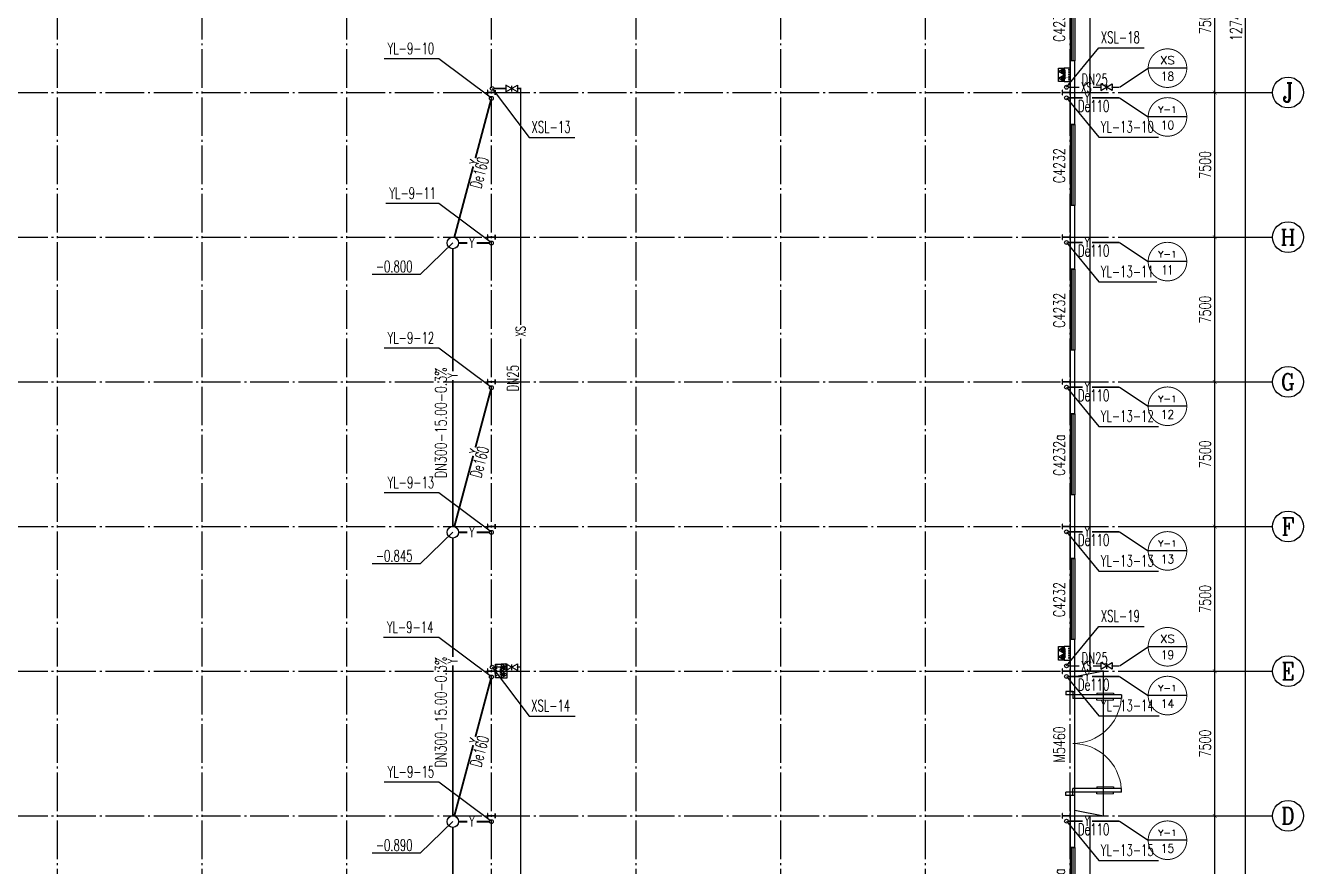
# Model space of a CAD drawing. Header units: millimetres. Extents: x 418304 to 847498, y 48187 to 111456.
# Drawn here: x 421532.4 to 421598.6, y 54666.9 to 54710.5 of the extents above; entities that cross this region are included whole.
import ezdxf
from ezdxf.enums import TextEntityAlignment as Align

# ---------------------------------------------------------------- set-up
doc = ezdxf.new("R2010")
doc.units = ezdxf.units.MM
doc.header["$LTSCALE"] = 1000
doc.linetypes.add('DOTE', pattern=[2.42, 2, -0.2, 0.02, -0.2])
for name, color, linetype in [('AXIS', 3, 'Continuous'), ('AXIS_TEXT', 7, 'Continuous'), ('COLUMN', 2, 'Continuous'), ('DIM_消防', 3, 'Continuous'), ('DIM_雨水', 3, 'Continuous'), ('DOTE', 8, 'DOTE'), ('EQUIP_消防', 7, 'Continuous'), ('PIPE-消防', 1, 'Continuous'), ('PIPE-雨水', 4, 'Continuous'), ('TEXT_消防', 7, 'Continuous'), ('TEXT_雨水', 7, 'Continuous'), ('TWT_LEAD', 3, 'Continuous'), ('TWT_TEXT', 7, 'Continuous'), ('VALVE_消防', 7, 'Continuous'), ('VPIPE-消防', 1, 'Continuous'), ('VPIPE-雨水', 4, 'Continuous'), ('WALL-PARAPET', 6, 'Continuous'), ('WELL_雨水', 4, 'Continuous'), ('WINDOW', 4, 'Continuous'), ('WINDOW_TEXT', 7, 'Continuous')]:
    doc.layers.add(name, color=color, linetype=linetype)
doc.styles.add('_TCH_AXIS', font='COMPLEX', dxfattribs={"bigfont": 'GBCBIG'})
doc.styles.add('_TCH_DIM', font='SIMPLEX', dxfattribs={"bigfont": 'GBCBIG'})
doc.styles.add('_TCH_DIM_T3', font='SIMPLEX', dxfattribs={"width": 0.705882, "bigfont": 'GBCBIG'})
doc.styles.add('_TCH_WINDOW', font='SIMPLEX', dxfattribs={"height": 3.5, "bigfont": 'GBCBIG'})
doc.styles.add('_TWT_CIRCLE', font='COMPLEX', dxfattribs={"width": 1.1, "height": 3, "bigfont": 'HZTXT'})
doc.styles.add('_TWT_PIPEDN', font='SIMPLEX', dxfattribs={"width": 0.8, "height": 3, "bigfont": 'HZTXT'})
doc.styles.add('_TWT_PIPETEXT', font='SIMPLEX', dxfattribs={"width": 0.8, "height": 3.5, "bigfont": 'HZTXT'})
doc.styles.add('_TWT_SERIAL', font='COMPLEX', dxfattribs={"width": 0.8, "height": 3, "bigfont": 'HZTXT'})
doc.styles.add('COMPLEX', font='COMPLEX')
doc.dimstyles.new('_TCH_ARCH&&200', dxfattribs={"dimtxt": 595, "dimasz": 200, "dimexe": 500, "dimexo": 600, "dimgap": 200, "dimtad": 1, "dimdec": 0, "dimzin": 0, "dimdsep": 46, "dimtxsty": '_TCH_DIM_T3', "dimblk": 'ARCHTICK', "dimcen": 0.09, "dimclrt": 7, "dimazin": 2, "dimtfac": 1, "dimtdec": 0, "dimtix": 1, "dimtmove": 2, "dimatfit": 3, "dimfxl": 0, "dimtolj": 1, "dimtzin": 0, "dimarcsym": 0})

# ---------------------------------------------------------------- blocks, each defined once
blk = doc.blocks.new('A$C797E1D2B')
at = {"layer": 'COLUMN'}
h = blk.add_hatch(color=256, dxfattribs=at)
h.paths.add_polyline_path([(125, 400), (250, 400), (250, 388), (130, 388), (130, 200), (125, 200)])
h.paths.add_polyline_path([(0, 400), (125, 400), (125, 200), (120, 200), (120, 388), (0, 388)])
h.paths.add_polyline_path([(0, 12), (120, 12), (120, 200), (125, 200), (125, 0), (0, 0)])
h.paths.add_polyline_path([(125, 200), (130, 200), (130, 12), (250, 12), (250, 0), (125, 0)])
blk.add_lwpolyline([(250, 0), (250, 12), (130, 12), (130, 388), (250, 388), (250, 400), (0, 400), (0, 388), (120, 388), (120, 12), (0, 12), (0, 0)], close=True, dxfattribs=at)
blk = doc.blocks.new('消防软管卷盘')
blk.add_lwpolyline([(4963954, 151899), (4963954, 150312), (4964641, 150312), (4964641, 151899)], close=True)
for points, const_width in [([(4964134, 151704), (4964482, 151704)], 1), ([(4964134, 151566), (4964482, 151566)], 1), ([(4964134, 151428), (4964482, 151428)], 1), ([(4964134, 151290), (4964482, 151290)], 1), ([(4964134, 151152), (4964482, 151152)], 1), ([(4964134, 151014), (4964482, 151014)], 0.1), ([(4964134, 150876), (4964482, 150876)], 1), ([(4964134, 150738), (4964482, 150738)], 1), ([(4964150, 150600), (4964499, 150600)], 1), ([(4964150, 150462), (4964499, 150462)], 1)]:
    blk.add_lwpolyline(points, dxfattribs=dict(const_width=const_width))
for centre, start, end in [((4964134, 151636), 90, 270), ((4964134, 151360), 90, 270), ((4964134, 151084), 90, 270), ((4964134, 150808), 90, 270), ((4964150, 150532), 90, 270), ((4964482, 151498), 270, 90), ((4964482, 151222), 270, 90), ((4964482, 150946), 270, 90), ((4964499, 150670), 270, 90)]:
    blk.add_arc(centre, 69, start, end)
blk = doc.blocks.new('$TwtSys$00000546')
h = blk.add_hatch()
h.set_pattern_fill('ANSI31', color=256, scale=200, style=0)
h.set_pattern_definition([(45, (-38543.802, -6670.83), (-17.67767, 17.67767), [])])
h.paths.add_polyline_path([(-65, 174), (65, 174), (65, 44), (-65, 44)])
for points in [[(0, 344), (-198, 0), (198, 0)], [(-65, 174), (65, 174), (65, 44), (-65, 44)]]:
    blk.add_lwpolyline(points, close=True)
blk = doc.blocks.new('92623')
blk.add_lwpolyline([(8910066, 83014), (8909273, 83014), (8909273, 82670), (8910066, 82670)], close=True)
at = {"xscale": -0.5, "yscale": 0.5, "zscale": 0.5, "rotation": 89.99999999998747}
blk.add_blockref('消防软管卷盘', (8985223, 2565334), dxfattribs=at)
at = {"layer": 'EQUIP_消防', "color": 8, "rotation": 180}
for p in [(8909471, 83014), (8909868, 83014)]:
    blk.add_blockref('$TwtSys$00000546', p, dxfattribs=at)
blk = doc.blocks.new('_AXISO')
blk.add_circle((0, 0), 0.5)
at = {"layer": 'AXIS_TEXT', "style": 'COMPLEX', "width": 1.041667}
blk.add_attdef('A', text='', height=0.56, dxfattribs=at).set_placement((-0.25, -0.28), (0.25, -0.28), align=Align.FIT)
blk = doc.blocks.new('_ArchTick')
at = {"color": 0, "linetype": 'ByBlock', "const_width": 0.15}
blk.add_lwpolyline([(-0.5, -0.5), (0.5, 0.5)], dxfattribs=at)
blk = doc.blocks.new('*D316')
at = {"layer": 'AXIS', "color": 0, "lineweight": -2}
for p, q in [((553078, 190694), (559578, 190694)), ((559078, 63214), (559078, 190694)), ((553078, 63214), (559578, 63214))]:
    blk.add_line(p, q, dxfattribs=at)
at = {"layer": 'Defpoints', "color": 0}
for p in [(552478, 190694), (559078, 190694), (552478, 63214)]:
    blk.add_point(p, dxfattribs=at)
at = {"layer": 'AXIS', "color": 0, "lineweight": -2, "xscale": 200, "yscale": 200, "zscale": 200}
for p, rotation in [((559078, 190694), 90), ((559078, 63214), 270)]:
    blk.add_blockref('_ArchTick', p, dxfattribs=dict(at, rotation=rotation))
at = {"layer": 'AXIS', "color": 7, "insert": (558581, 126954), "char_height": 595, "attachment_point": 5, "rotation": 90, "style": '_TCH_DIM_T3'}
blk.add_mtext('\\A1;127480', dxfattribs=at)
blk = doc.blocks.new('*D320')
at = {"layer": 'AXIS', "color": 0, "lineweight": -2}
for p, q in [((553078, 85704), (557978, 85704)), ((557478, 78204), (557478, 85704)), ((553078, 78204), (557978, 78204))]:
    blk.add_line(p, q, dxfattribs=at)
at = {"layer": 'Defpoints', "color": 0}
for p in [(552478, 85704), (557478, 85704), (552478, 78204)]:
    blk.add_point(p, dxfattribs=at)
at = {"layer": 'AXIS', "color": 0, "lineweight": -2, "xscale": 200, "yscale": 200, "zscale": 200}
for p, rotation in [((557478, 85704), 90), ((557478, 78204), 270)]:
    blk.add_blockref('_ArchTick', p, dxfattribs=dict(at, rotation=rotation))
at = {"layer": 'AXIS', "color": 7, "insert": (556981, 81954), "char_height": 595, "attachment_point": 5, "rotation": 90, "style": '_TCH_DIM_T3'}
blk.add_mtext('\\A1;7500', dxfattribs=at)
blk = doc.blocks.new('*D321')
at = {"layer": 'AXIS', "color": 0, "lineweight": -2}
for p, q in [((553078, 93204), (557978, 93204)), ((557478, 85704), (557478, 93204)), ((553078, 85704), (557978, 85704))]:
    blk.add_line(p, q, dxfattribs=at)
at = {"layer": 'Defpoints', "color": 0}
for p in [(552478, 93204), (557478, 93204), (552478, 85704)]:
    blk.add_point(p, dxfattribs=at)
at = {"layer": 'AXIS', "color": 0, "lineweight": -2, "xscale": 200, "yscale": 200, "zscale": 200}
for p, rotation in [((557478, 93204), 90), ((557478, 85704), 270)]:
    blk.add_blockref('_ArchTick', p, dxfattribs=dict(at, rotation=rotation))
at = {"layer": 'AXIS', "color": 7, "insert": (556981, 89454), "char_height": 595, "attachment_point": 5, "rotation": 90, "style": '_TCH_DIM_T3'}
blk.add_mtext('\\A1;7500', dxfattribs=at)
blk = doc.blocks.new('*D322')
at = {"layer": 'AXIS', "color": 0, "lineweight": -2}
for p, q in [((553078, 100704), (557978, 100704)), ((557478, 93204), (557478, 100704)), ((553078, 93204), (557978, 93204))]:
    blk.add_line(p, q, dxfattribs=at)
at = {"layer": 'Defpoints', "color": 0}
for p in [(552478, 100704), (557478, 100704), (552478, 93204)]:
    blk.add_point(p, dxfattribs=at)
at = {"layer": 'AXIS', "color": 0, "lineweight": -2, "xscale": 200, "yscale": 200, "zscale": 200}
for p, rotation in [((557478, 100704), 90), ((557478, 93204), 270)]:
    blk.add_blockref('_ArchTick', p, dxfattribs=dict(at, rotation=rotation))
at = {"layer": 'AXIS', "color": 7, "insert": (556981, 96954), "char_height": 595, "attachment_point": 5, "rotation": 90, "style": '_TCH_DIM_T3'}
blk.add_mtext('\\A1;7500', dxfattribs=at)
blk = doc.blocks.new('*D323')
at = {"layer": 'AXIS', "color": 0, "lineweight": -2}
for p, q in [((553078, 108204), (557978, 108204)), ((557478, 100704), (557478, 108204)), ((553078, 100704), (557978, 100704))]:
    blk.add_line(p, q, dxfattribs=at)
at = {"layer": 'Defpoints', "color": 0}
for p in [(552478, 108204), (557478, 108204), (552478, 100704)]:
    blk.add_point(p, dxfattribs=at)
at = {"layer": 'AXIS', "color": 0, "lineweight": -2, "xscale": 200, "yscale": 200, "zscale": 200}
for p, rotation in [((557478, 108204), 90), ((557478, 100704), 270)]:
    blk.add_blockref('_ArchTick', p, dxfattribs=dict(at, rotation=rotation))
at = {"layer": 'AXIS', "color": 7, "insert": (556981, 104454), "char_height": 595, "attachment_point": 5, "rotation": 90, "style": '_TCH_DIM_T3'}
blk.add_mtext('\\A1;7500', dxfattribs=at)
blk = doc.blocks.new('*D324')
at = {"layer": 'AXIS', "color": 0, "lineweight": -2}
for p, q in [((553078, 115704), (557978, 115704)), ((557478, 108204), (557478, 115704)), ((553078, 108204), (557978, 108204))]:
    blk.add_line(p, q, dxfattribs=at)
at = {"layer": 'Defpoints', "color": 0}
for p in [(552478, 115704), (557478, 115704), (552478, 108204)]:
    blk.add_point(p, dxfattribs=at)
at = {"layer": 'AXIS', "color": 0, "lineweight": -2, "xscale": 200, "yscale": 200, "zscale": 200}
for p, rotation in [((557478, 115704), 90), ((557478, 108204), 270)]:
    blk.add_blockref('_ArchTick', p, dxfattribs=dict(at, rotation=rotation))
at = {"layer": 'AXIS', "color": 7, "insert": (556981, 111954), "char_height": 595, "attachment_point": 5, "rotation": 90, "style": '_TCH_DIM_T3'}
blk.add_mtext('\\A1;7500', dxfattribs=at)
blk = doc.blocks.new('*D325')
at = {"layer": 'AXIS', "color": 0, "lineweight": -2}
for p, q in [((553078, 123204), (557978, 123204)), ((557478, 115704), (557478, 123204)), ((553078, 115704), (557978, 115704))]:
    blk.add_line(p, q, dxfattribs=at)
at = {"layer": 'Defpoints', "color": 0}
for p in [(552478, 123204), (557478, 123204), (552478, 115704)]:
    blk.add_point(p, dxfattribs=at)
at = {"layer": 'AXIS', "color": 0, "lineweight": -2, "xscale": 200, "yscale": 200, "zscale": 200}
for p, rotation in [((557478, 123204), 90), ((557478, 115704), 270)]:
    blk.add_blockref('_ArchTick', p, dxfattribs=dict(at, rotation=rotation))
at = {"layer": 'AXIS', "color": 7, "insert": (556981, 119454), "char_height": 595, "attachment_point": 5, "rotation": 90, "style": '_TCH_DIM_T3'}
blk.add_mtext('\\A1;7500', dxfattribs=at)
blk = doc.blocks.new('*D326')
at = {"layer": 'AXIS', "color": 0, "lineweight": -2}
for p, q in [((553078, 130704), (557978, 130704)), ((557478, 123204), (557478, 130704)), ((553078, 123204), (557978, 123204))]:
    blk.add_line(p, q, dxfattribs=at)
at = {"layer": 'Defpoints', "color": 0}
for p in [(552478, 130704), (557478, 130704), (552478, 123204)]:
    blk.add_point(p, dxfattribs=at)
at = {"layer": 'AXIS', "color": 0, "lineweight": -2, "xscale": 200, "yscale": 200, "zscale": 200}
for p, rotation in [((557478, 130704), 90), ((557478, 123204), 270)]:
    blk.add_blockref('_ArchTick', p, dxfattribs=dict(at, rotation=rotation))
at = {"layer": 'AXIS', "color": 7, "insert": (556981, 126954), "char_height": 595, "attachment_point": 5, "rotation": 90, "style": '_TCH_DIM_T3'}
blk.add_mtext('\\A1;7500', dxfattribs=at)
blk = doc.blocks.new('$DorLib2D$00000011')
at = {"lineweight": 13}
for p, q in [((-0.483, 0.396), (-0.483, 0.235)), ((-0.417, 0.396), (-0.417, 0.235)), ((0.417, 0.396), (0.417, 0.235)), ((0.483, 0.396), (0.483, 0.235))]:
    blk.add_line(p, q, dxfattribs=at)
for p, q in [((-0.483, 0.396), (-0.467, 0.396)), ((-0.467, 0.471), (-0.467, -0.062)), ((-0.467, 0.471), (-0.433, 0.471)), ((-0.433, 0.471), (-0.433, 0.004)), ((-0.417, 0.396), (-0.433, 0.396)), ((0.417, 0.396), (0.433, 0.396)), ((0.433, 0.471), (0.433, 0.004)), ((0.467, 0.471), (0.433, 0.471)), ((0.467, 0.471), (0.467, -0.062)), ((0.483, 0.396), (0.467, 0.396)), ((-0.483, 0.235), (-0.467, 0.235)), ((-0.417, 0.235), (-0.433, 0.235)), ((0.417, 0.235), (0.433, 0.235)), ((0.483, 0.235), (0.467, 0.235)), ((-0.5, 0.004), (-0.433, 0.004)), ((-0.5, 0.004), (-0.5, -0.062)), ((0.5, 0.004), (0.433, 0.004)), ((0.5, 0.004), (0.5, -0.062)), ((-0.5, -0.062), (-0.467, -0.062)), ((0.5, -0.062), (0.467, -0.062))]:
    blk.add_line(p, q)
for centre, start, end in [((-0.467, 0.004), 0, 85.904), ((0.467, 0.004), 94.096, 180)]:
    blk.add_arc(centre, 0.467, start, end, dxfattribs=at)
blk = doc.blocks.new('$TCHSYS$WIN2D')
for p, q in [((-0.5, 0.5), (0.5, 0.5)), ((-0.5, 0.5), (-0.5, -0.5)), ((0.5, 0.5), (0.5, -0.5)), ((0.5, 0.167), (-0.5, 0.167)), ((0.5, -0.167), (-0.5, -0.167)), ((-0.5, -0.5), (0.5, -0.5))]:
    blk.add_line(p, q)
blk = doc.blocks.new('$TwtSys$00000187')
blk.add_circle((0, 0, 0), 0.5)
blk = doc.blocks.new('$VALVE$00000296')
for points in [[(-125, 72), (-125, -72), (125, 72), (125, -72), (-125, 72)], [(0, 60), (0, -64)]]:
    blk.add_lwpolyline(points)
for p in [(-125, 0), (125, 0)]:
    blk.add_point(p)
blk = doc.blocks.new('234255')
at = {"layer": 'PIPE-消防', "linetype": 'Continuous'}
for points in [[(521491.3, 123413.1), (521491.3, 123448.1), (521526.3, 123448.1)], [(521491.3, 123413.1), (521526.3, 123413.1), (521526.3, 123448.1)]]:
    blk.add_hatch(color=256, dxfattribs=at).paths.add_polyline_path(points)
at = {"color": 8, "ltscale": 0.5}
for p, q in [((551718.1, 93203.9), (550218.1, 92903.9)), ((550218.1, 86003.9), (551718.1, 85703.9))]:
    blk.add_line(p, q, dxfattribs=at)
for points in [[(551018.1, 93203.9), (551018.1, 160703.9)], [(550218.1, 85703.9), (551718.1, 85703.9), (551718.1, 93203.9), (550218.1, 93203.9)], [(542478.1, 62413.9), (551018.1, 62413.9), (551018.1, 85703.9)]]:
    blk.add_lwpolyline(points, dxfattribs=at)
at = {"layer": 'AXIS'}
for p, q in [((552478.1, 123203.9), (560478.1, 123203.9)), ((552478.1, 115703.9), (560478.1, 115703.9)), ((552478.1, 108203.9), (560478.1, 108203.9)), ((552478.1, 100703.9), (560478.1, 100703.9)), ((552478.1, 93203.9), (560478.1, 93203.9)), ((552478.1, 85703.9), (560478.1, 85703.9))]:
    blk.add_line(p, q, dxfattribs=at)
at = {"layer": 'DIM_消防'}
for p, q in [((549794.9, 123479.1), (551477.4, 125522.8, 3000)), ((551477.4, 125522.8, 3000), (553822.9, 125522.8, 3000)), ((552535.3, 123479.1), (554029.8, 124468.6)), ((556029.8, 124468.6), (554029.8, 124468.6)), ((520019, 123413.1), (521943.3, 120878.3)), ((552535.3, 122928.7), (554029.8, 121939.2)), ((556029.8, 121939.2), (554029.8, 121939.2)), ((521943.3, 120878.3), (524306.5, 120878.3)), ((552535.3, 115428.7), (554029.8, 114439.2)), ((556029.8, 114439.2), (554029.8, 114439.2)), ((552535.3, 107928.7), (554029.8, 106939.2)), ((556029.8, 106939.2), (554029.8, 106939.2)), ((552535.3, 100428.7), (554029.8, 99439.2)), ((556029.8, 99439.2), (554029.8, 99439.2)), ((549794.9, 93479.1), (551477.4, 95522.8, 3000)), ((551477.4, 95522.8, 3000), (553822.9, 95522.8, 3000)), ((552535.3, 93479.1), (554029.8, 94468.6)), ((556029.8, 94468.6), (554029.8, 94468.6)), ((520019, 93413.1), (521943.3, 90878.3)), ((552535.3, 92928.7), (554029.8, 91939.2)), ((556029.8, 91939.2), (554029.8, 91939.2)), ((521943.3, 90878.3), (524324.2, 90878.3)), ((552535.3, 85428.7), (554029.8, 84439.2)), ((556029.8, 84439.2), (554029.8, 84439.2))]:
    blk.add_line(p, q, dxfattribs=at)
at = {"layer": 'DIM_消防', "const_width": 50}
for points in [[(556029.8, 124468.6, 1), (554029.8, 124468.6, 1)], [(556029.8, 121939.2, 1), (554029.8, 121939.2, 1)], [(556029.8, 114439.2, 1), (554029.8, 114439.2, 1)], [(556029.8, 106939.2, 1), (554029.8, 106939.2, 1)], [(556029.8, 99439.2, 1), (554029.8, 99439.2, 1)], [(556029.8, 94468.6, 1), (554029.8, 94468.6, 1)], [(556029.8, 91939.2, 1), (554029.8, 91939.2, 1)], [(556029.8, 84439.2, 1), (554029.8, 84439.2, 1)]]:
    blk.add_lwpolyline(points, format="xyb", close=True, dxfattribs=at)
at = {"layer": 'DIM_雨水'}
for p, q in [((517247.7, 124947.6), (514415.9, 124947.6)), ((519978.1, 122903.9, 3000), (517247.7, 124947.6)), ((549794.9, 122928.7), (551477.4, 120885)), ((551477.4, 120885), (554565.6, 120885)), ((517247.7, 117447.6), (514506.8, 117447.6)), ((519978.1, 115403.9, 3000), (517247.7, 117447.6)), ((549794.9, 115428.7), (551477.4, 113385)), ((551477.4, 113385), (554473.8, 113385)), ((517247.7, 109947.6), (514415.9, 109947.6)), ((519978.1, 107903.9, 3000), (517247.7, 109947.6)), ((549794.9, 107928.7), (551477.4, 105885)), ((551477.4, 105885), (554565.6, 105885)), ((517247.7, 102447.6), (514415.9, 102447.6)), ((519978.1, 100403.9, 3000), (517247.7, 102447.6)), ((549794.9, 100428.7), (551477.4, 98385)), ((551477.4, 98385), (554565.6, 98385)), ((517247.7, 94947.6), (514379.4, 94947.6)), ((519978.1, 92903.9, 3000), (517247.7, 94947.6)), ((549794.9, 92928.7), (551477.4, 90885)), ((551477.4, 90885), (554602.3, 90885)), ((517247.7, 87447.6), (514415.9, 87447.6)), ((519978.1, 85403.9, 3000), (517247.7, 87447.6)), ((549794.9, 85428.7), (551477.4, 83385)), ((551477.4, 83385), (554565.6, 83385))]:
    blk.add_line(p, q, dxfattribs=at)
at = {"layer": 'DOTE'}
for p, q in [((497478.1, 60953.9), (497478.1, 192953.9)), ((504978.1, 60953.9), (504978.1, 192953.9)), ((512478.1, 60953.9), (512478.1, 192953.9)), ((519978.1, 60953.9), (519978.1, 192953.9)), ((527478.1, 60953.9), (527478.1, 192953.9)), ((534978.1, 60953.9), (534978.1, 192953.9)), ((542478.1, 60953.9), (542478.1, 192953.9)), ((549978.1, 60953.9), (549978.1, 192953.9)), ((457478.1, 123203.9), (552478.1, 123203.9)), ((457478.1, 115703.9), (552478.1, 115703.9)), ((457478.1, 108203.9), (552478.1, 108203.9)), ((457478.1, 100703.9), (552478.1, 100703.9)), ((457478.1, 93203.9), (552478.1, 93203.9)), ((457478.1, 85703.9), (552478.1, 85703.9))]:
    blk.add_line(p, q, dxfattribs=at)
at = {"layer": 'PIPE-消防', "linetype": 'Continuous', "const_width": 70}
for points in [[(520119, 123413.1), (520728.4, 123413.1)], [(521328.4, 123413.1), (521491.3, 123413.1)], [(521491.3, 123413.1), (521491.3, 111159.6)], [(549894.9, 123479.1), (550453.9, 123479.1)], [(551172, 123479.1), (551566.8, 123479.1)], [(552166.8, 123479.1), (552518.5, 123479.1)], [(521491.3, 110441.5), (521491.3, 93413.1)], [(520119, 93413.1), (520728.4, 93413.1)], [(521328.4, 93413.1), (521491.3, 93413.1)], [(521491.3, 93413.1), (521491.3, 82267.9)], [(549894.9, 93479.1), (550453.9, 93479.1)], [(551172, 93479.1), (551566.8, 93479.1)], [(552166.8, 93479.1), (552518.5, 93479.1)]]:
    blk.add_lwpolyline(points, dxfattribs=at)
at = {"layer": 'PIPE-雨水', "linetype": 'Continuous', "const_width": 100}
for points in [[(519150.4, 119799.9), (519952.3, 122807.2)], [(549894.9, 122928.7), (550627.3, 122928.7)], [(551116.9, 122928.7), (552535.3, 122928.7)], [(518055.4, 115693.7), (519036, 119371)], [(549894.9, 115428.7), (550627.3, 115428.7)], [(551116.9, 115428.7), (552535.3, 115428.7)], [(517978.1, 115103.9), (517978.1, 108745.4)], [(517978.1, 108301.6), (517978.1, 100703.9)], [(519150.4, 104799.9), (519952.3, 107807.2)], [(549894.9, 107928.7), (550627.3, 107928.7)], [(551116.9, 107928.7), (552535.3, 107928.7)], [(518055.4, 100693.7), (519036, 104371)], [(517978.1, 100103.9), (517978.1, 93945.8)], [(549894.9, 100428.7), (550627.3, 100428.7)], [(551116.9, 100428.7), (552535.3, 100428.7)], [(517978.1, 93501.9), (517978.1, 85703.9)], [(519150.4, 89799.9), (519952.3, 92807.2)], [(549894.9, 92928.7), (550627.3, 92928.7)], [(551116.9, 92928.7), (552535.3, 92928.7)], [(518055.4, 85693.7), (519036, 89371)], [(549894.9, 85428.7), (550627.3, 85428.7)], [(551116.9, 85428.7), (552535.3, 85428.7)], [(517978.1, 85103.9), (517978.1, 78346.7)]]:
    blk.add_lwpolyline(points, dxfattribs=at)
at = {"layer": 'PIPE-雨水', "linetype": 'Continuous', "ltscale": 2, "const_width": 100}
for points in [[(518725.8, 115403.9), (518278.1, 115403.9)], [(519878.1, 115403.9), (519215.3, 115403.9)], [(518725.8, 100403.9), (518278.1, 100403.9)], [(519878.1, 100403.9), (519215.3, 100403.9)], [(518725.8, 85403.9), (518278.1, 85403.9)], [(519878.1, 85403.9), (519215.3, 85403.9)]]:
    blk.add_lwpolyline(points, dxfattribs=at)
at = {"layer": 'TWT_LEAD'}
for p, q in [((517978.1, 115403.9), (516286.5, 113765.3)), ((516286.5, 113765.3), (513804.6, 113765.3)), ((517978.1, 100403.9), (516286.5, 98765.3)), ((516286.5, 98765.3), (513804.6, 98765.3)), ((517978.1, 85403.9), (516286.5, 83765.3)), ((516286.5, 83765.3), (513804.6, 83765.3))]:
    blk.add_line(p, q, dxfattribs=at)
at = {"layer": 'VPIPE-消防', "linetype": 'Continuous'}
for centre in [(520019, 123413.1), (549794.9, 123479.1), (520019, 93413.1), (549794.9, 93479.1)]:
    blk.add_circle(centre, 100, dxfattribs=at)
at = {"layer": 'VPIPE-雨水', "linetype": 'Continuous'}
for centre in [(519978.1, 122903.9), (549794.9, 122928.7), (519978.1, 115403.9), (549794.9, 115428.7), (519978.1, 107903.9), (549794.9, 107928.7), (519978.1, 100403.9), (549794.9, 100428.7), (519978.1, 92903.9), (549794.9, 92928.7), (519978.1, 85403.9), (549794.9, 85428.7)]:
    blk.add_circle(centre, 100, dxfattribs=at)
at = {"layer": 'WALL-PARAPET'}
for p, q in [((550218.1, 124853.9), (549978.1, 124853.9)), ((549978.1, 124853.9), (549978.1, 121553.9)), ((550218.1, 121553.9), (550218.1, 124853.9)), ((549978.1, 121553.9), (550218.1, 121553.9)), ((550218.1, 117353.9), (549978.1, 117353.9)), ((549978.1, 117353.9), (549978.1, 114053.9)), ((550218.1, 114053.9), (550218.1, 117353.9)), ((549978.1, 114053.9), (550218.1, 114053.9)), ((550218.1, 109853.9), (549978.1, 109853.9)), ((549978.1, 109853.9), (549978.1, 106553.9)), ((550218.1, 106553.9), (550218.1, 109853.9)), ((549978.1, 106553.9), (550218.1, 106553.9)), ((550218.1, 102353.9), (549978.1, 102353.9)), ((549978.1, 102353.9), (549978.1, 99053.9)), ((550218.1, 99053.9), (550218.1, 102353.9)), ((549978.1, 99053.9), (550218.1, 99053.9)), ((550218.1, 94853.9), (549978.1, 94853.9)), ((549978.1, 94853.9), (549978.1, 92153.9)), ((550218.1, 92153.9), (550218.1, 94853.9)), ((549978.1, 92153.9), (550218.1, 92153.9)), ((550218.1, 86753.9), (549978.1, 86753.9)), ((549978.1, 86753.9), (549978.1, 84053.9)), ((550218.1, 84053.9), (550218.1, 86753.9)), ((549978.1, 84053.9), (550218.1, 84053.9))]:
    blk.add_line(p, q, dxfattribs=at)
at = {"layer": 'WINDOW'}
blk.add_line((550218.1, 86753.9), (550218.1, 92153.9), dxfattribs=at)
at = {"yscale": 0.882, "zscale": 0.882}
for p, xscale, rotation in [((476457.1, -7734203.3), -0.882, 270), ((476457.1, -7764203.3), -0.882, 270), ((593711.2, -7765119.4), 0.882, 90)]:
    blk.add_blockref('92623', p, dxfattribs=dict(at, xscale=xscale, rotation=rotation))
at = {"rotation": 270}
for p in [(519778.1, 123328.9), (549578.1, 123328.9), (519778.1, 115828.9), (549578.1, 115828.9), (519778.1, 108328.9), (549578.1, 108328.9), (519778.1, 100828.9), (549578.1, 100828.9), (519778.1, 93328.9), (549578.1, 93328.9), (519778.1, 85828.9), (549578.1, 85828.9)]:
    blk.add_blockref('A$C797E1D2B', p, dxfattribs=at)
at = {"layer": 'AXIS'}
ref = blk.add_blockref('_AXISO', (561278.1, 123203.9), dxfattribs=dict(at, xscale=1600, yscale=1600, zscale=1600))
ref.add_attrib('A', 'J', dxfattribs={"layer": 'AXIS_TEXT', "height": 992.1, "style": '_TCH_AXIS'}).set_placement((561018.3, 122707.8), (561538, 122707.8), align=Align.FIT)
ref = blk.add_blockref('_AXISO', (561278.1, 115703.9), dxfattribs=dict(at, xscale=1600, yscale=1600, zscale=1600))
ref.add_attrib('A', 'H', dxfattribs={"layer": 'AXIS_TEXT', "height": 811, "style": '_TCH_AXIS'}).set_placement((560891.9, 115298.4), (561664.3, 115298.4), align=Align.FIT)
ref = blk.add_blockref('_AXISO', (561278.1, 108203.9), dxfattribs=dict(at, xscale=1600, yscale=1600, zscale=1600))
ref.add_attrib('A', 'G', dxfattribs={"layer": 'AXIS_TEXT', "height": 850.4, "style": '_TCH_AXIS'}).set_placement((560913.7, 107778.7), (561642.6, 107778.7), align=Align.FIT)
ref = blk.add_blockref('_AXISO', (561278.1, 100703.9), dxfattribs=dict(at, xscale=1600, yscale=1600, zscale=1600))
ref.add_attrib('A', 'F', dxfattribs={"layer": 'AXIS_TEXT', "height": 890.9, "style": '_TCH_AXIS'}).set_placement((560938.7, 100258.4), (561617.5, 100258.4), align=Align.FIT)
ref = blk.add_blockref('_AXISO', (561278.1, 93203.9), dxfattribs=dict(at, xscale=1600, yscale=1600, zscale=1600))
ref.add_attrib('A', 'E', dxfattribs={"layer": 'AXIS_TEXT', "height": 890.9, "style": '_TCH_AXIS'}).set_placement((560938.7, 92758.4), (561617.5, 92758.4), align=Align.FIT)
ref = blk.add_blockref('_AXISO', (561278.1, 85703.9), dxfattribs=dict(at, xscale=1600, yscale=1600, zscale=1600))
ref.add_attrib('A', 'D', dxfattribs={"layer": 'AXIS_TEXT', "height": 870.5, "style": '_TCH_AXIS'}).set_placement((560925.8, 85268.6), (561630.5, 85268.6), align=Align.FIT)
at = {"layer": 'VALVE_消防', "yscale": 2.4, "zscale": 2.4}
for p, xscale in [((521028.4, 123413.1), 2.4), ((551866.8, 123479.1), -2.4), ((521028.4, 93413.1), 2.4), ((551866.8, 93479.1), -2.4)]:
    blk.add_blockref('$VALVE$00000296', p, dxfattribs=dict(at, xscale=xscale))
at = {"layer": 'WELL_雨水', "xscale": 600, "yscale": 600, "zscale": 600, "rotation": 90}
for p in [(517978.1, 115403.9), (517978.1, 100403.9), (517978.1, 85403.9)]:
    blk.add_blockref('$TwtSys$00000187', p, dxfattribs=at)
at = {"layer": 'WINDOW'}
ref = blk.add_blockref('$TCHSYS$WIN2D', (550098.1, 126953.9), dxfattribs=dict(at, xscale=-4200, yscale=-240, zscale=-4200, rotation=90))
ref.add_attrib('A', 'C4232a', (549715.8, 125823.9), dxfattribs={"layer": 'WINDOW_TEXT', "height": 595, "rotation": 90, "style": '_TCH_WINDOW', "width": 0.705882})
ref = blk.add_blockref('$TCHSYS$WIN2D', (550098.1, 119453.9), dxfattribs=dict(at, xscale=-4200, yscale=-240, zscale=-4200, rotation=90))
ref.add_attrib('A', 'C4232', (549715.8, 118503.9), dxfattribs={"layer": 'WINDOW_TEXT', "height": 595, "rotation": 90, "style": '_TCH_WINDOW', "width": 0.705882})
ref = blk.add_blockref('$TCHSYS$WIN2D', (550098.1, 111953.9), dxfattribs=dict(at, xscale=-4200, yscale=-240, zscale=-4200, rotation=90))
ref.add_attrib('A', 'C4232', (549715.8, 111003.9), dxfattribs={"layer": 'WINDOW_TEXT', "height": 595, "rotation": 90, "style": '_TCH_WINDOW', "width": 0.705882})
ref = blk.add_blockref('$TCHSYS$WIN2D', (550098.1, 104453.9), dxfattribs=dict(at, xscale=-4200, yscale=-240, zscale=-4200, rotation=90))
ref.add_attrib('A', 'C4232a', (549715.8, 103323.9), dxfattribs={"layer": 'WINDOW_TEXT', "height": 595, "rotation": 90, "style": '_TCH_WINDOW', "width": 0.705882})
ref = blk.add_blockref('$TCHSYS$WIN2D', (550098.1, 96953.9), dxfattribs=dict(at, xscale=-4200, yscale=-240, zscale=-4200, rotation=90))
ref.add_attrib('A', 'C4232', (549715.8, 96003.9), dxfattribs={"layer": 'WINDOW_TEXT', "height": 595, "rotation": 90, "style": '_TCH_WINDOW', "width": 0.705882})
ref = blk.add_blockref('$DorLib2D$00000011', (550098.1, 89453.9), dxfattribs=dict(at, xscale=-5400, yscale=-5400, zscale=-5400, rotation=90))
ref.add_attrib('A', 'M5460', (549715.8, 88473.9), dxfattribs={"layer": 'WINDOW_TEXT', "height": 595, "rotation": 90, "style": '_TCH_WINDOW', "width": 0.705882})
ref = blk.add_blockref('$TCHSYS$WIN2D', (550098.1, 81953.9), dxfattribs=dict(at, xscale=-4200, yscale=-240, zscale=-4200, rotation=90))
ref.add_attrib('A', 'C4232a', (549715.8, 80823.9), dxfattribs={"layer": 'WINDOW_TEXT', "height": 595, "rotation": 90, "style": '_TCH_WINDOW', "width": 0.705882})
at = {"layer": 'DIM_消防', "color": 7, "style": '_TWT_CIRCLE'}
for s, height, p, p2 in [('XS', 423.95, (554652.3, 124669.4), (555407.3, 124669.4)), ('18', 448.85, (554688.9, 123823.2), (555370.7, 123823.2)), ('Y-1', 327.27, (554549.8, 122159.2), (555509.8, 122159.2)), ('10', 448.85, (554688.9, 121293.8), (555370.7, 121293.8)), ('Y-1', 327.27, (554549.8, 114659.2), (555509.8, 114659.2)), ('11', 473.59, (554732.1, 113773.2), (555327.5, 113773.2)), ('Y-1', 327.27, (554549.8, 107159.2), (555509.8, 107159.2)), ('12', 448.85, (554688.9, 106293.8), (555370.7, 106293.8)), ('Y-1', 327.27, (554549.8, 99659.2), (555509.8, 99659.2)), ('13', 448.85, (554688.9, 98793.8), (555370.7, 98793.8)), ('XS', 423.95, (554652.3, 94669.4), (555407.3, 94669.4)), ('19', 448.85, (554688.9, 93823.2), (555370.7, 93823.2)), ('Y-1', 327.27, (554549.8, 92159.2), (555509.8, 92159.2)), ('14', 438.86, (554673.5, 91302.1), (555386.1, 91302.1)), ('Y-1', 327.27, (554549.8, 84659.2), (555509.8, 84659.2)), ('15', 448.85, (554688.9, 83793.8), (555370.7, 83793.8))]:
    blk.add_text(s, height=height, dxfattribs=at).set_placement(p, p2, align=Align.FIT)
at = {"layer": 'TEXT_消防', "linetype": 'Continuous', "style": '_TWT_PIPEDN', "width": 0.64}
for p in [(550573.5, 123579.1), (550573.5, 93579.1)]:
    blk.add_text('DN25', height=600, dxfattribs=at).set_placement(p)
at = {"layer": 'TEXT_消防', "style": '_TWT_PIPETEXT', "width": 0.64}
for p in [(550553.9, 123229.1), (550553.9, 93229.1)]:
    blk.add_text('XS', height=500, dxfattribs=at).set_placement(p)
blk.add_text('XS', height=500, rotation=90, dxfattribs=at).set_placement((521741.3, 110541.5))
at = {"layer": 'TEXT_消防', "linetype": 'Continuous', "style": '_TWT_PIPEDN', "width": 0.64}
blk.add_text('DN25', height=600, rotation=90, dxfattribs=at).set_placement((521391.3, 107709.1))
at = {"layer": 'TEXT_雨水', "linetype": 'Continuous', "style": '_TWT_PIPEDN', "width": 0.64}
for p in [(550387.9, 122207.7), (550387.9, 114707.7), (550387.9, 107207.7), (550387.9, 99707.7), (550387.9, 92207.7), (550387.9, 84707.7)]:
    blk.add_text('De110', height=600, dxfattribs=at).set_placement(p)
at = {"layer": 'TEXT_雨水', "style": '_TWT_PIPETEXT', "width": 0.64}
for p in [(550750.2, 122678.7), (518848.6, 115153.9), (550750.2, 115178.7), (550750.2, 107678.7), (518848.6, 100153.9), (550750.2, 100178.7), (550750.2, 92678.7), (518848.6, 85153.9), (550750.2, 85178.7)]:
    blk.add_text('Y', height=500, dxfattribs=at).set_placement(p)
for rotation, p in [(75.068583, (519303.3, 119403.2)), (90, (518228.1, 108401.6)), (75.068583, (519303.3, 104403.2)), (90, (518228.1, 93601.9)), (75.068583, (519303.3, 89403.2))]:
    blk.add_text('Y', height=500, rotation=rotation, dxfattribs=at).set_placement(p)
at = {"layer": 'TEXT_雨水', "linetype": 'Continuous', "style": '_TWT_PIPEDN', "width": 0.64}
for p in [(519444.8, 118187.3), (519444.8, 103187.3), (519444.8, 88187.3)]:
    blk.add_text('De160', height=600, rotation=75.068583, dxfattribs=at).set_placement(p)
at = {"layer": 'TWT_TEXT', "style": '_TWT_SERIAL', "width": 0.64}
for s, p in [('XSL-18', (551576.6, 125762.8, 3000)), ('YL-9-10', (514595.9, 125187.6)), ('XSL-13', (522060.2, 121118.3)), ('YL-13-10', (551569.6, 121125)), ('YL-9-11', (514686.8, 117687.6)), ('-0.800', (513984.6, 113885.3)), ('YL-13-11', (551569.2, 113625)), ('YL-9-12', (514595.9, 110187.6)), ('YL-13-12', (551569.6, 106125)), ('YL-9-13', (514595.9, 102687.6)), ('-0.845', (513984.6, 98885.3)), ('YL-13-13', (551569.6, 98625)), ('XSL-19', (551576.6, 95762.8, 3000)), ('YL-9-14', (514559.4, 95187.6)), ('XSL-14', (522041.4, 91118.3)), ('YL-13-14', (551569.8, 91125)), ('YL-9-15', (514595.9, 87687.6)), ('-0.890', (513984.6, 83885.3)), ('YL-13-15', (551569.6, 83625))]:
    blk.add_text(s, height=600, dxfattribs=at).set_placement(p)
at = {"layer": 'TWT_TEXT', "style": '_TCH_DIM', "width": 0.705882}
for p in [(517656.2, 103211.9), (517656.2, 88211.9)]:
    blk.add_text('DN300-15.00-0.3%', height=595, rotation=90, dxfattribs=at).set_placement(p)
at = {"layer": 'AXIS'}
for p1, p2, distance, text, picture, middle in [((552478.1, 63213.9), (552478.1, 190693.9), -6600, '127480', '*D316', (558580.6, 126953.9)), ((552478.1, 123203.9), (552478.1, 130703.9), -5000, '7500', '*D326', (556980.6, 126953.9)), ((552478.1, 115703.9), (552478.1, 123203.9), -5000, '7500', '*D325', (556980.6, 119453.9)), ((552478.1, 108203.9), (552478.1, 115703.9), -5000, '7500', '*D324', (556980.6, 111953.9)), ((552478.1, 100703.9), (552478.1, 108203.9), -5000, '7500', '*D323', (556980.6, 104453.9)), ((552478.1, 93203.9), (552478.1, 100703.9), -5000, '7500', '*D322', (556980.6, 96953.9)), ((552478.1, 85703.9), (552478.1, 93203.9), -5000, '7500', '*D321', (556980.6, 89453.9)), ((552478.1, 78203.9), (552478.1, 85703.9), -5000, '7500', '*D320', (556980.6, 81953.9))]:
    dim = blk.add_aligned_dim(p1=p1, p2=p2, distance=distance, text=text, dimstyle='_TCH_ARCH&&200', dxfattribs=at)
    dim.commit()
    dim.dimension.update_dxf_attribs({"geometry": picture, "text_midpoint": middle})

msp = doc.modelspace()

# ---------------------------------------------------------------- block references
at = {"xscale": 0.001, "yscale": 0.001, "zscale": 0.001}
msp.add_blockref('234255', (421036.532, 54583.777), dxfattribs=at)

doc.saveas('drawing.dxf')
